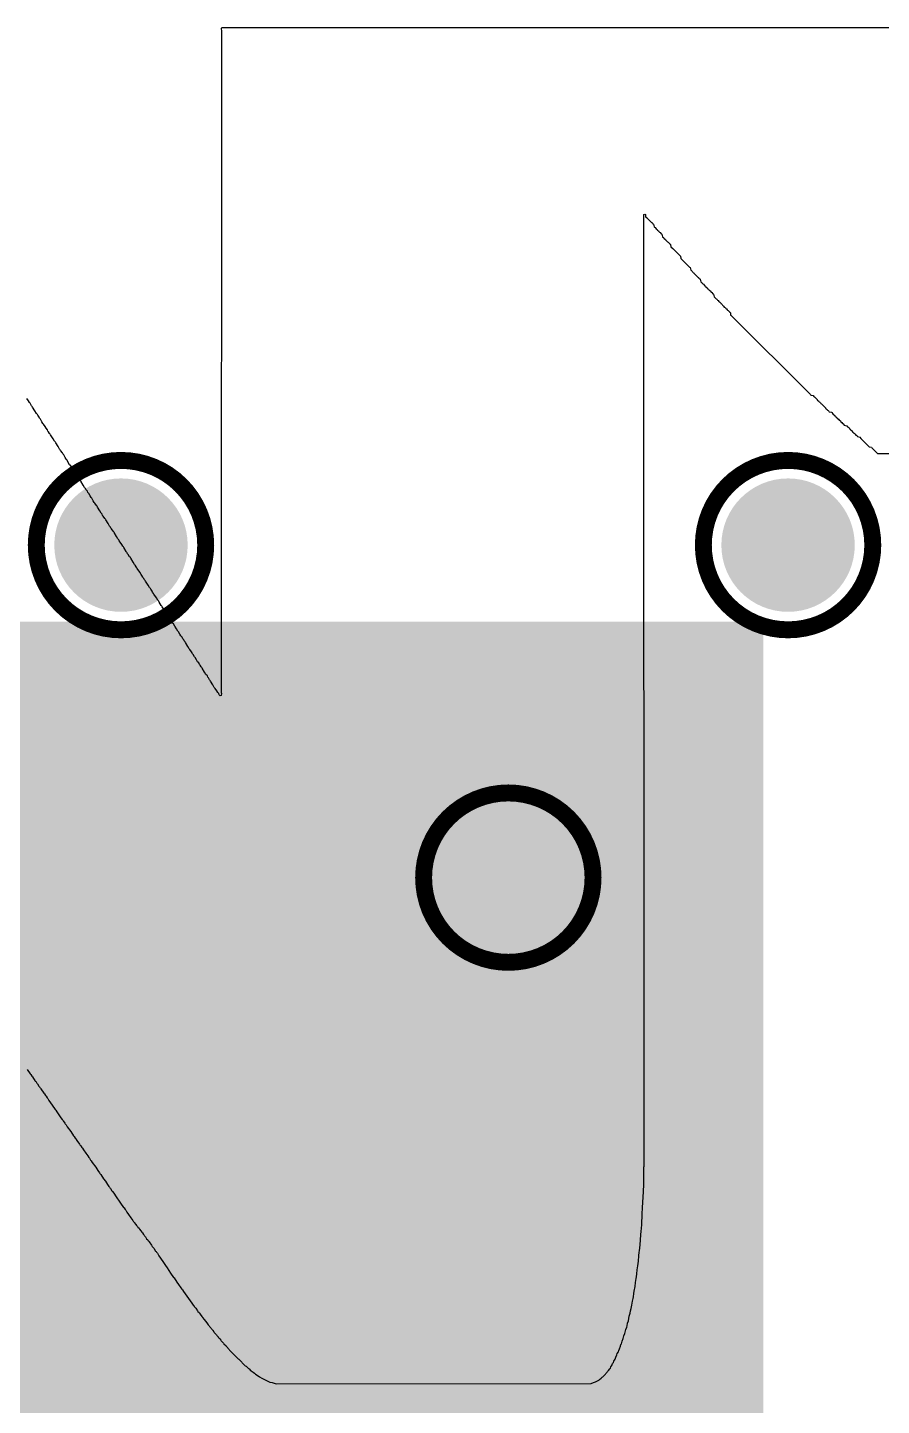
# Model space of a CAD drawing. Header units: inches. Extents: x -10 to 344, y -7 to 75.
# Drawn here: x 8.958 to 11.518, y 8.825 to 12.957 of the extents above; entities that cross this region are included whole.
import ezdxf

# ---------------------------------------------------------------- set-up
doc = ezdxf.new("R2010")
doc.units = ezdxf.units.IN
for name, color, linetype in [('Bottom Layer', 5, 'Continuous'), ('Bottom Overlay', 54, 'Continuous'), ('Drill Drawing', 1, 'Continuous'), ('Mid Layer 1', 16, 'Continuous'), ('Mid Layer 2', 76, 'Continuous'), ('Top Layer', 1, 'Continuous'), ('Top Paste', 8, 'Continuous'), ('Top Solder', 216, 'Continuous'), ('Via Holes', 16, 'Continuous')]:
    doc.layers.add(name, color=color, linetype=linetype)

# ---------------------------------------------------------------- blocks, each defined once
blk = doc.blocks.new('DSGP_1575_18_4_A_02_117')
at = {"layer": 'Top Layer'}
blk.add_hatch(color=1, dxfattribs=at).paths.add_polyline_path([(-6.8, 1.75), (-6.8, -1.75), (-10.3, -1.75), (-10.3, 1.75)])
at = {"layer": 'Top Paste'}
blk.add_hatch(color=8, dxfattribs=at).paths.add_polyline_path([(-7.4, 1.15), (-7.4, -1.15), (-9.7, -1.15), (-9.7, 1.15)])
at = {"layer": 'Top Solder'}
blk.add_hatch(color=216, dxfattribs=at).paths.add_polyline_path([(-6.7, 1.85), (-6.7, -1.85), (-10.4, -1.85), (-10.4, 1.85)])

msp = doc.modelspace()

# ---------------------------------------------------------------- hatches: boundary and pattern name
at = {"layer": 'Bottom Layer'}
h = msp.add_hatch(color=5, dxfattribs=at)
edge = h.paths.add_edge_path()
edge.add_arc((9.2381, 11.4051), 0.2, 0, 360)
h = msp.add_hatch(color=5, dxfattribs=at)
edge = h.paths.add_edge_path()
edge.add_arc((11.2381, 11.4051), 0.2, 0, 360)
h = msp.add_hatch(color=5, dxfattribs=at)
edge = h.paths.add_edge_path()
edge.add_arc((10.3994, 10.408), 0.2, 0, 360)
at = {"layer": 'Mid Layer 1'}
h = msp.add_hatch(color=16, dxfattribs=at)
edge = h.paths.add_edge_path()
edge.add_arc((9.2381, 11.4051), 0.2, 0, 360)
h = msp.add_hatch(color=16, dxfattribs=at)
edge = h.paths.add_edge_path()
edge.add_arc((11.2381, 11.4051), 0.2, 0, 360)
h = msp.add_hatch(color=16, dxfattribs=at)
edge = h.paths.add_edge_path()
edge.add_arc((10.3994, 10.408), 0.2, 0, 360)
at = {"layer": 'Mid Layer 2'}
h = msp.add_hatch(color=76, dxfattribs=at)
edge = h.paths.add_edge_path()
edge.add_arc((9.2381, 11.4051), 0.2, 0, 360)
h = msp.add_hatch(color=76, dxfattribs=at)
edge = h.paths.add_edge_path()
edge.add_arc((11.2381, 11.4051), 0.2, 0, 360)
h = msp.add_hatch(color=76, dxfattribs=at)
edge = h.paths.add_edge_path()
edge.add_arc((10.3994, 10.408), 0.2, 0, 360)
at = {"layer": 'Top Layer'}
h = msp.add_hatch(color=1, dxfattribs=at)
edge = h.paths.add_edge_path()
edge.add_arc((9.2381, 11.4051), 0.2, 0, 360)
h = msp.add_hatch(color=1, dxfattribs=at)
edge = h.paths.add_edge_path()
edge.add_arc((11.2381, 11.4051), 0.2, 0, 360)
h = msp.add_hatch(color=1, dxfattribs=at)
edge = h.paths.add_edge_path()
edge.add_arc((10.3994, 10.408), 0.2, 0, 360)
at = {"layer": 'Via Holes'}
h = msp.add_hatch(color=7, dxfattribs=at)
edge = h.paths.add_edge_path()
edge.add_arc((9.2381, 11.4051), 0.1, 0, 360)
h = msp.add_hatch(color=7, dxfattribs=at)
edge = h.paths.add_edge_path()
edge.add_arc((11.2381, 11.4051), 0.1, 0, 360)
h = msp.add_hatch(color=7, dxfattribs=at)
edge = h.paths.add_edge_path()
edge.add_arc((10.3994, 10.408), 0.1, 0, 360)

# ---------------------------------------------------------------- linework, layer by layer
at = {"layer": 'Bottom Overlay'}
for p, q in [((9.5402, 12.9561), (9.5386, 12.9545)), ((9.5386, 12.9545), (9.5391, 12.9467)), ((9.5391, 12.9467), (9.5386, 10.9631)), ((13.8038, 12.9571), (9.5402, 12.9561)), ((10.8058, 12.3966), (10.8089, 12.3976)), ((10.8063, 9.5425), (10.8058, 12.3966)), ((10.8089, 12.3976), (10.8104, 12.3961)), ((10.8104, 12.3961), (10.811, 12.3893)), ((10.811, 12.3893), (10.8156, 12.3867)), ((10.8156, 12.3867), (10.8167, 12.3846)), ((10.8167, 12.3846), (10.8234, 12.3779)), ((10.8234, 12.3779), (10.825, 12.3773)), ((10.825, 12.3773), (10.826, 12.3753)), ((10.826, 12.3753), (10.8286, 12.3727)), ((10.8286, 12.3727), (10.8302, 12.3721)), ((10.8302, 12.3721), (10.8312, 12.3701)), ((10.8312, 12.3701), (10.8328, 12.3685)), ((10.8328, 12.3685), (10.8349, 12.3675)), ((10.8349, 12.3675), (10.8364, 12.3597)), ((10.8364, 12.3597), (10.838, 12.3581)), ((10.838, 12.3581), (10.8401, 12.3571)), ((10.8401, 12.3571), (10.8427, 12.3534)), ((10.8427, 12.3534), (10.8458, 12.3513)), ((10.8458, 12.3513), (10.8468, 12.3493)), ((10.8468, 12.3493), (10.85, 12.3472)), ((10.85, 12.3472), (10.851, 12.3451)), ((10.851, 12.3451), (10.8526, 12.3435)), ((10.8526, 12.3435), (10.8546, 12.3425)), ((10.8546, 12.3425), (10.8578, 12.3383)), ((10.8578, 12.3383), (10.8598, 12.3373)), ((10.8598, 12.3373), (10.8614, 12.3295)), ((10.8614, 12.3295), (10.8656, 12.3264)), ((10.8656, 12.3264), (10.8666, 12.3243)), ((10.8666, 12.3243), (10.8708, 12.3212)), ((10.8708, 12.3212), (10.8718, 12.3191)), ((10.8718, 12.3191), (10.876, 12.316)), ((10.876, 12.316), (10.8765, 12.3144)), ((10.8765, 12.3144), (10.8786, 12.3134)), ((10.8786, 12.3134), (10.8812, 12.3108)), ((10.8812, 12.3108), (10.8817, 12.3092)), ((10.8817, 12.3092), (10.8838, 12.3082)), ((10.8838, 12.3082), (10.8853, 12.3066)), ((10.8853, 12.3066), (10.8864, 12.2993)), ((10.8864, 12.2993), (10.8926, 12.2941)), ((10.8926, 12.2941), (10.9155, 12.2713)), ((10.9155, 12.2713), (10.9165, 12.265)), ((10.9165, 12.265), (10.943, 12.2385)), ((10.943, 12.2385), (10.9446, 12.238)), ((10.9446, 12.238), (10.9467, 12.2297)), ((10.9467, 12.2297), (10.9482, 12.2281)), ((10.9482, 12.2281), (10.9498, 12.2276)), ((10.9498, 12.2276), (10.9508, 12.2255)), ((10.9508, 12.2255), (10.9534, 12.2229)), ((10.9534, 12.2229), (10.955, 12.2224)), ((10.955, 12.2224), (10.956, 12.2203)), ((10.956, 12.2203), (10.968, 12.2084)), ((10.968, 12.2084), (10.9695, 12.2078)), ((10.9695, 12.2078), (10.9706, 12.2058)), ((10.9706, 12.2058), (10.9732, 12.2032)), ((10.9732, 12.2032), (10.9747, 12.2026)), ((10.9747, 12.2026), (10.9768, 12.1943)), ((10.9768, 12.1943), (10.98, 12.1922)), ((10.98, 12.1922), (10.981, 12.1902)), ((10.981, 12.1902), (10.9826, 12.1886)), ((10.9826, 12.1886), (10.9846, 12.1876)), ((10.9846, 12.1876), (10.9872, 12.1839)), ((10.9872, 12.1839), (10.9903, 12.1818)), ((10.9903, 12.1818), (10.9914, 12.1798)), ((10.9914, 12.1798), (10.9955, 12.1766)), ((10.9955, 12.1766), (10.9966, 12.1746)), ((10.9966, 12.1746), (10.9997, 12.1725)), ((10.9997, 12.1725), (11.0007, 12.1704)), ((11.0007, 12.1704), (11.0023, 12.1688)), ((11.0023, 12.1688), (11.0044, 12.1678)), ((11.0044, 12.1678), (11.0075, 12.1636)), ((11.0075, 12.1636), (11.0096, 12.1626)), ((11.0096, 12.1626), (11.0127, 12.1584)), ((11.0127, 12.1584), (11.0148, 12.1574)), ((11.0148, 12.1574), (11.0163, 12.1496)), ((11.0163, 12.1496), (11.02, 12.147)), ((11.02, 12.147), (11.0221, 12.1439)), ((11.0221, 12.1439), (11.0241, 12.1428)), ((11.0241, 12.1428), (11.0257, 12.1413)), ((11.0257, 12.1413), (11.0262, 12.1397)), ((11.0262, 12.1397), (11.0283, 12.1387)), ((11.0283, 12.1387), (11.0309, 12.1361)), ((11.0309, 12.1361), (11.0314, 12.1345)), ((11.0314, 12.1345), (11.0335, 12.1335)), ((11.0335, 12.1335), (11.0361, 12.1309)), ((11.0361, 12.1309), (11.0366, 12.1293)), ((11.0366, 12.1293), (11.0387, 12.1283)), ((11.0387, 12.1283), (11.0403, 12.1267)), ((11.0403, 12.1267), (11.0413, 12.1246)), ((11.0413, 12.1246), (11.0449, 12.122)), ((11.0449, 12.122), (11.047, 12.1189)), ((11.047, 12.1189), (11.0491, 12.1179)), ((11.0491, 12.1179), (11.0507, 12.1163)), ((11.0507, 12.1163), (11.0512, 12.1148)), ((11.0512, 12.1148), (11.0533, 12.1137)), ((11.0533, 12.1137), (11.0559, 12.1111)), ((11.0559, 12.1111), (11.0564, 12.1096)), ((11.0564, 12.1096), (11.0585, 12.1085)), ((11.0585, 12.1085), (11.0611, 12.1059)), ((11.0611, 12.1059), (11.0616, 12.1044)), ((11.0616, 12.1044), (11.0637, 12.1033)), ((11.0637, 12.1033), (11.0652, 12.1018)), ((11.0652, 12.1018), (11.0657, 12.095)), ((11.0657, 12.095), (11.0678, 12.094)), ((11.0678, 12.094), (11.3054, 11.8563)), ((8.9604, 11.8376), (8.9563, 11.8449)), ((8.9635, 11.8324), (8.9604, 11.8376)), ((8.9656, 11.8303), (8.9635, 11.8324)), ((8.9698, 11.8231), (8.9656, 11.8303)), ((8.9719, 11.821), (8.9698, 11.8231)), ((8.9729, 11.8189), (8.9719, 11.821)), ((8.9802, 11.8075), (8.9729, 11.8189)), ((11.3054, 11.8563), (11.306, 11.8548)), ((11.306, 11.8548), (11.3132, 11.8537)), ((11.3132, 11.8537), (11.3158, 11.8511)), ((11.3158, 11.8511), (11.3164, 11.8496)), ((11.3164, 11.8496), (11.3184, 11.8485)), ((11.3184, 11.8485), (11.3252, 11.8418)), ((11.3252, 11.8418), (11.3257, 11.8402)), ((11.3257, 11.8402), (11.3278, 11.8392)), ((11.3278, 11.8392), (11.3304, 11.8366)), ((11.3304, 11.8366), (11.3309, 11.835)), ((11.3309, 11.835), (11.333, 11.834)), ((11.333, 11.834), (11.3356, 11.8314)), ((11.3356, 11.8314), (11.3361, 11.8298)), ((11.3361, 11.8298), (11.3382, 11.8288)), ((11.3382, 11.8288), (11.3502, 11.8168)), ((8.9843, 11.8002), (8.9802, 11.8075)), ((8.9875, 11.7971), (8.9843, 11.8002)), ((8.9885, 11.795), (8.9875, 11.7971)), ((8.9927, 11.7887), (8.9885, 11.795)), ((8.9937, 11.7856), (8.9927, 11.7887)), ((8.9968, 11.7825), (8.9937, 11.7856)), ((9.001, 11.7752), (8.9968, 11.7825)), ((11.3502, 11.8168), (11.3507, 11.8153)), ((11.3507, 11.8153), (11.3528, 11.8142)), ((11.3528, 11.8142), (11.3554, 11.8116)), ((11.3554, 11.8116), (11.3559, 11.8101)), ((11.3559, 11.8101), (11.358, 11.809)), ((11.358, 11.809), (11.3606, 11.8064)), ((11.3606, 11.8064), (11.3611, 11.8049)), ((11.3611, 11.8049), (11.3684, 11.8038)), ((11.3684, 11.8038), (11.3699, 11.8023)), ((11.3699, 11.8023), (11.371, 11.8002)), ((11.371, 11.8002), (11.3751, 11.7971)), ((11.3751, 11.7971), (11.3762, 11.795)), ((11.3762, 11.795), (11.3803, 11.7919)), ((11.3803, 11.7919), (11.3814, 11.7898)), ((11.3814, 11.7898), (11.3845, 11.7877)), ((11.3845, 11.7877), (11.3855, 11.7856)), ((11.3855, 11.7856), (11.3892, 11.783)), ((11.3892, 11.783), (11.3912, 11.7799)), ((11.3912, 11.7799), (11.3933, 11.7789)), ((11.3933, 11.7789), (11.3949, 11.7773)), ((11.3949, 11.7773), (11.3959, 11.7752)), ((9.0041, 11.77), (9.001, 11.7752)), ((9.0062, 11.7679), (9.0041, 11.77)), ((9.0103, 11.7607), (9.0062, 11.7679)), ((9.0135, 11.7555), (9.0103, 11.7607)), ((9.0176, 11.7513), (9.0135, 11.7555)), ((9.0187, 11.7471), (9.0176, 11.7513)), ((9.0207, 11.7451), (9.0187, 11.7471)), ((9.0239, 11.7399), (9.0207, 11.7451)), ((9.0259, 11.7378), (9.0239, 11.7399)), ((9.027, 11.7357), (9.0259, 11.7378)), ((9.0343, 11.7243), (9.027, 11.7357)), ((11.3959, 11.7752), (11.3996, 11.7726)), ((11.3996, 11.7726), (11.4016, 11.7695)), ((11.4016, 11.7695), (11.4037, 11.7685)), ((11.4037, 11.7685), (11.4063, 11.7648)), ((11.4063, 11.7648), (11.4141, 11.7633)), ((11.4141, 11.7633), (11.4167, 11.7596)), ((11.4167, 11.7596), (11.4198, 11.7575)), ((11.4198, 11.7575), (11.4209, 11.7555)), ((11.4209, 11.7555), (11.4224, 11.7539)), ((11.4224, 11.7539), (11.424, 11.7534)), ((11.424, 11.7534), (11.425, 11.7513)), ((11.425, 11.7513), (11.4266, 11.7498)), ((11.4266, 11.7498), (11.4287, 11.7487)), ((11.4287, 11.7487), (11.4313, 11.7451)), ((11.4313, 11.7451), (11.4344, 11.743)), ((11.4344, 11.743), (11.4354, 11.7409)), ((11.4354, 11.7409), (11.437, 11.7394)), ((11.437, 11.7394), (11.4391, 11.7383)), ((11.4391, 11.7383), (11.4417, 11.7347)), ((11.4417, 11.7347), (11.4448, 11.7326)), ((9.0384, 11.717), (9.0343, 11.7243)), ((9.0415, 11.7139), (9.0384, 11.717)), ((9.0426, 11.7118), (9.0415, 11.7139)), ((9.0499, 11.7004), (9.0426, 11.7118)), ((9.054, 11.6931), (9.0499, 11.7004)), ((9.0561, 11.691), (9.054, 11.6931)), ((11.4448, 11.7326), (11.4458, 11.7305)), ((11.4458, 11.7305), (11.4536, 11.729)), ((11.4536, 11.729), (11.4562, 11.7253)), ((11.4562, 11.7253), (11.4817, 11.6998)), ((11.4817, 11.6998), (11.4885, 11.6993)), ((11.4885, 11.6993), (11.4895, 11.6972)), ((11.4895, 11.6972), (11.5067, 11.6801)), ((9.0571, 11.6889), (9.0561, 11.691)), ((9.0623, 11.6816), (9.0571, 11.6889)), ((9.0634, 11.6785), (9.0623, 11.6816)), ((9.0665, 11.6754), (9.0634, 11.6785)), ((9.0707, 11.6681), (9.0665, 11.6754)), ((9.0738, 11.6629), (9.0707, 11.6681)), ((9.0759, 11.6608), (9.0738, 11.6629)), ((9.0842, 11.6463), (9.0759, 11.6608)), ((11.5067, 11.6801), (15.0819, 11.6811)), ((9.0873, 11.6432), (9.0842, 11.6463)), ((9.0883, 11.64), (9.0873, 11.6432)), ((9.0915, 11.6369), (9.0883, 11.64)), ((9.0956, 11.6296), (9.0915, 11.6369)), ((9.0987, 11.6244), (9.0956, 11.6296)), ((9.1008, 11.6224), (9.0987, 11.6244)), ((9.1019, 11.6203), (9.1008, 11.6224)), ((9.1091, 11.6088), (9.1019, 11.6203)), ((9.1102, 11.6068), (9.1091, 11.6088)), ((9.1123, 11.6047), (9.1102, 11.6068)), ((9.1133, 11.6016), (9.1123, 11.6047)), ((9.1164, 11.5984), (9.1133, 11.6016)), ((9.1175, 11.5964), (9.1164, 11.5984)), ((9.1247, 11.5849), (9.1175, 11.5964)), ((9.1289, 11.5776), (9.1247, 11.5849)), ((9.132, 11.5745), (9.1289, 11.5776)), ((9.1331, 11.5714), (9.132, 11.5745)), ((9.1372, 11.5672), (9.1331, 11.5714)), ((9.1383, 11.5631), (9.1372, 11.5672)), ((9.1414, 11.56), (9.1383, 11.5631)), ((9.1455, 11.5527), (9.1414, 11.56)), ((9.1487, 11.5475), (9.1455, 11.5527)), ((9.1507, 11.5454), (9.1487, 11.5475)), ((9.1549, 11.5381), (9.1507, 11.5454)), ((9.158, 11.5329), (9.1549, 11.5381)), ((9.1601, 11.5308), (9.158, 11.5329)), ((9.1643, 11.5236), (9.1601, 11.5308)), ((9.1663, 11.5215), (9.1643, 11.5236)), ((9.1674, 11.5194), (9.1663, 11.5215)), ((9.1747, 11.508), (9.1674, 11.5194)), ((9.1788, 11.5007), (9.1747, 11.508)), ((9.1819, 11.4976), (9.1788, 11.5007)), ((9.183, 11.4944), (9.1819, 11.4976)), ((9.1851, 11.4924), (9.183, 11.4944)), ((9.1892, 11.4851), (9.1851, 11.4924)), ((9.1913, 11.483), (9.1892, 11.4851)), ((9.1923, 11.4809), (9.1913, 11.483)), ((9.1996, 11.4695), (9.1923, 11.4809)), ((9.2038, 11.4622), (9.1996, 11.4695)), ((9.2069, 11.4591), (9.2038, 11.4622)), ((9.2079, 11.456), (9.2069, 11.4591)), ((9.21, 11.4539), (9.2079, 11.456)), ((9.2142, 11.4466), (9.21, 11.4539)), ((9.2162, 11.4445), (9.2142, 11.4466)), ((9.2173, 11.4425), (9.2162, 11.4445)), ((9.2246, 11.431), (9.2173, 11.4425)), ((9.2287, 11.4237), (9.2246, 11.431)), ((9.2318, 11.4206), (9.2287, 11.4237)), ((9.2329, 11.4175), (9.2318, 11.4206)), ((9.236, 11.4144), (9.2329, 11.4175)), ((9.2402, 11.4071), (9.236, 11.4144)), ((9.2433, 11.4019), (9.2402, 11.4071)), ((9.2454, 11.3998), (9.2433, 11.4019)), ((9.2464, 11.3977), (9.2454, 11.3998)), ((9.2537, 11.3863), (9.2464, 11.3977)), ((9.2547, 11.3842), (9.2537, 11.3863)), ((9.2568, 11.3821), (9.2547, 11.3842)), ((9.2578, 11.379), (9.2568, 11.3821)), ((9.2599, 11.3769), (9.2578, 11.379)), ((9.2641, 11.3697), (9.2599, 11.3769)), ((9.2662, 11.3676), (9.2641, 11.3697)), ((9.2672, 11.3655), (9.2662, 11.3676)), ((9.2745, 11.3541), (9.2672, 11.3655)), ((9.2786, 11.3468), (9.2745, 11.3541)), ((9.2807, 11.3447), (9.2786, 11.3468)), ((9.2838, 11.3395), (9.2807, 11.3447)), ((9.2859, 11.3374), (9.2838, 11.3395)), ((9.287, 11.3353), (9.2859, 11.3374)), ((9.2942, 11.3239), (9.287, 11.3353)), ((9.2984, 11.3166), (9.2942, 11.3239)), ((9.3005, 11.3145), (9.2984, 11.3166)), ((9.3036, 11.3093), (9.3005, 11.3145)), ((9.3046, 11.3073), (9.3036, 11.3093)), ((9.3067, 11.3052), (9.3046, 11.3073)), ((9.3078, 11.3021), (9.3067, 11.3052)), ((9.3109, 11.2989), (9.3078, 11.3021)), ((9.3119, 11.2969), (9.3109, 11.2989)), ((9.3192, 11.2854), (9.3119, 11.2969)), ((9.3234, 11.2781), (9.3192, 11.2854)), ((9.3265, 11.275), (9.3234, 11.2781)), ((9.3275, 11.2729), (9.3265, 11.275)), ((9.3317, 11.2667), (9.3275, 11.2729)), ((9.3327, 11.2636), (9.3317, 11.2667)), ((9.3358, 11.2605), (9.3327, 11.2636)), ((9.3369, 11.2584), (9.3358, 11.2605)), ((9.3442, 11.2469), (9.3369, 11.2584)), ((9.3483, 11.2397), (9.3442, 11.2469)), ((9.3514, 11.2366), (9.3483, 11.2397)), ((9.3525, 11.2345), (9.3514, 11.2366)), ((9.3587, 11.2241), (9.3525, 11.2345)), ((9.3608, 11.222), (9.3587, 11.2241)), ((9.3618, 11.2199), (9.3608, 11.222)), ((9.3691, 11.2085), (9.3618, 11.2199)), ((9.3733, 11.2012), (9.3691, 11.2085)), ((9.3764, 11.1981), (9.3733, 11.2012)), ((9.3774, 11.196), (9.3764, 11.1981)), ((9.3837, 11.1856), (9.3774, 11.196)), ((9.3858, 11.1835), (9.3837, 11.1856)), ((9.3899, 11.1762), (9.3858, 11.1835)), ((9.393, 11.171), (9.3899, 11.1762)), ((9.3951, 11.169), (9.393, 11.171)), ((9.3993, 11.1617), (9.3951, 11.169)), ((9.4045, 11.1544), (9.3993, 11.1617)), ((9.4086, 11.1471), (9.4045, 11.1544)), ((9.4107, 11.145), (9.4086, 11.1471)), ((9.4149, 11.1378), (9.4107, 11.145)), ((9.418, 11.1326), (9.4149, 11.1378)), ((9.4211, 11.1294), (9.418, 11.1326)), ((9.4232, 11.1242), (9.4211, 11.1294)), ((9.4263, 11.1211), (9.4232, 11.1242)), ((9.4274, 11.118), (9.4263, 11.1211)), ((9.4305, 11.1149), (9.4274, 11.118)), ((9.4315, 11.1128), (9.4305, 11.1149)), ((9.4388, 11.1014), (9.4315, 11.1128)), ((9.443, 11.0941), (9.4388, 11.1014)), ((9.445, 11.092), (9.443, 11.0941)), ((9.4492, 11.0847), (9.445, 11.092)), ((9.4513, 11.0826), (9.4492, 11.0847)), ((9.4523, 11.0795), (9.4513, 11.0826)), ((9.4544, 11.0774), (9.4523, 11.0795)), ((9.4586, 11.0702), (9.4544, 11.0774)), ((9.4606, 11.0681), (9.4586, 11.0702)), ((9.4648, 11.0608), (9.4606, 11.0681)), ((9.4679, 11.0556), (9.4648, 11.0608)), ((9.471, 11.0525), (9.4679, 11.0556)), ((9.4731, 11.0473), (9.471, 11.0525)), ((9.4752, 11.0452), (9.4731, 11.0473)), ((9.4783, 11.04), (9.4752, 11.0452)), ((9.4804, 11.0379), (9.4783, 11.04)), ((9.4814, 11.0358), (9.4804, 11.0379)), ((9.4887, 11.0244), (9.4814, 11.0358)), ((9.4929, 11.0171), (9.4887, 11.0244)), ((9.497, 11.013), (9.4929, 11.0171)), ((9.4981, 11.0088), (9.497, 11.013)), ((9.5001, 11.0067), (9.4981, 11.0088)), ((9.5033, 11.0015), (9.5001, 11.0067)), ((9.5053, 10.9994), (9.5033, 11.0015)), ((9.5064, 10.9974), (9.5053, 10.9994)), ((9.5137, 10.9859), (9.5064, 10.9974)), ((9.5178, 10.9786), (9.5137, 10.9859)), ((9.5209, 10.9755), (9.5178, 10.9786)), ((9.5251, 10.9683), (9.5209, 10.9755)), ((9.5282, 10.9631), (9.5251, 10.9683)), ((9.5313, 10.9599), (9.5282, 10.9631)), ((9.5324, 10.9558), (9.5313, 10.9599)), ((9.535, 10.9532), (9.5324, 10.9558)), ((9.5386, 10.9537), (9.535, 10.9532)), ((9.5386, 10.9631), (9.5397, 10.9599)), ((9.5397, 10.9599), (9.5386, 10.9537)), ((8.9573, 9.8327), (8.9661, 9.8197)), ((8.9661, 9.8197), (8.9677, 9.8181)), ((8.9677, 9.8181), (8.9708, 9.8129)), ((8.9708, 9.8129), (8.9729, 9.8108)), ((8.9729, 9.8108), (8.976, 9.8056)), ((8.976, 9.8056), (8.9802, 9.7994)), ((8.9802, 9.7994), (8.9807, 9.7978)), ((8.9807, 9.7978), (8.9823, 9.7973)), ((8.9823, 9.7973), (8.9854, 9.7921)), ((8.9854, 9.7921), (8.9875, 9.79)), ((8.9875, 9.79), (8.9916, 9.7827)), ((8.9916, 9.7827), (8.9937, 9.7807)), ((8.9937, 9.7807), (8.9947, 9.7786)), ((8.9947, 9.7786), (8.9968, 9.7765)), ((8.9968, 9.7765), (8.9979, 9.7744)), ((8.9979, 9.7744), (9.0067, 9.7614)), ((9.0067, 9.7614), (9.0083, 9.7599)), ((9.0083, 9.7599), (9.0114, 9.7547)), ((9.0114, 9.7547), (9.0135, 9.7526)), ((9.0135, 9.7526), (9.0166, 9.7474)), ((9.0166, 9.7474), (9.0187, 9.7453)), ((9.0187, 9.7453), (9.0218, 9.7401)), ((9.0218, 9.7401), (9.0322, 9.7256)), ((9.0322, 9.7256), (9.041, 9.7126)), ((9.041, 9.7126), (9.0426, 9.711)), ((9.0426, 9.711), (9.0457, 9.7058)), ((9.0457, 9.7058), (9.0582, 9.6881)), ((9.0582, 9.6881), (9.0613, 9.6829)), ((9.0613, 9.6829), (9.0634, 9.6808)), ((9.0634, 9.6808), (9.0644, 9.6788)), ((9.0644, 9.6788), (9.0696, 9.6715)), ((9.0696, 9.6715), (9.0707, 9.6694)), ((9.0707, 9.6694), (9.0738, 9.6663)), ((9.0738, 9.6663), (9.0769, 9.6611)), ((9.0769, 9.6611), (9.0873, 9.6465)), ((9.0873, 9.6465), (9.0961, 9.6335)), ((9.0961, 9.6335), (9.0977, 9.632)), ((9.0977, 9.632), (9.1008, 9.6268)), ((9.1008, 9.6268), (9.1029, 9.6247)), ((9.1029, 9.6247), (9.106, 9.6195)), ((9.106, 9.6195), (9.1133, 9.6091)), ((9.1133, 9.6091), (9.1143, 9.607)), ((9.1143, 9.607), (9.1175, 9.6039)), ((9.1175, 9.6039), (9.1206, 9.5987)), ((9.1206, 9.5987), (9.1227, 9.5966)), ((9.1227, 9.5966), (9.1258, 9.5914)), ((9.1258, 9.5914), (9.1325, 9.5815)), ((9.1325, 9.5815), (9.1383, 9.5737)), ((9.1383, 9.5737), (9.1414, 9.5685)), ((9.1414, 9.5685), (9.1435, 9.5664)), ((9.1435, 9.5664), (9.1466, 9.5612)), ((9.1466, 9.5612), (9.1487, 9.5592)), ((9.1487, 9.5592), (9.1518, 9.554)), ((9.1518, 9.554), (9.1622, 9.5394)), ((9.1622, 9.5394), (9.1689, 9.5295)), ((9.1689, 9.5295), (9.1736, 9.5228)), ((9.1736, 9.5228), (9.1747, 9.5207)), ((9.1747, 9.5207), (9.1778, 9.5176)), ((9.1778, 9.5176), (9.1809, 9.5124)), ((9.1809, 9.5124), (9.183, 9.5103)), ((9.183, 9.5103), (9.1861, 9.5051)), ((9.1861, 9.5051), (9.1913, 9.4978)), ((10.8052, 9.5394), (10.8063, 9.5425)), ((10.8058, 9.5368), (10.8052, 9.5394)), ((10.8052, 9.4884), (10.8058, 9.5368)), ((9.1913, 9.4978), (9.1981, 9.4879)), ((9.1981, 9.4879), (9.2017, 9.4822)), ((9.2017, 9.4822), (9.2038, 9.4801)), ((9.2038, 9.4801), (9.2048, 9.4781)), ((9.2048, 9.4781), (9.2069, 9.476)), ((9.2069, 9.476), (9.211, 9.4687)), ((9.211, 9.4687), (9.2131, 9.4666)), ((9.2131, 9.4666), (9.2162, 9.4614)), ((10.8016, 9.4193), (10.8042, 9.4656)), ((10.8042, 9.4656), (10.8052, 9.4884)), ((9.2162, 9.4614), (9.2183, 9.4593)), ((9.2183, 9.4593), (9.2214, 9.4541)), ((9.2214, 9.4541), (9.237, 9.4323)), ((9.237, 9.4323), (9.2459, 9.4193)), ((9.2459, 9.4193), (9.2474, 9.4177)), ((9.2474, 9.4177), (9.2506, 9.4125)), ((9.2506, 9.4125), (9.2526, 9.4105)), ((9.2526, 9.4105), (9.2558, 9.4053)), ((9.2558, 9.4053), (9.261, 9.398)), ((9.261, 9.398), (9.2677, 9.3881)), ((9.2677, 9.3881), (9.2734, 9.3803)), ((9.2734, 9.3803), (9.2745, 9.3782)), ((10.7995, 9.3683), (10.8006, 9.3985)), ((10.8006, 9.3985), (10.8016, 9.4193)), ((9.2745, 9.3782), (9.2766, 9.3761)), ((9.2766, 9.3761), (9.2776, 9.3741)), ((9.2776, 9.3741), (9.2823, 9.3683)), ((9.2823, 9.3683), (9.2849, 9.3647)), ((9.2849, 9.3647), (9.288, 9.3616)), ((9.288, 9.3616), (9.289, 9.3595)), ((9.289, 9.3595), (9.2922, 9.3564)), ((9.2922, 9.3564), (9.2932, 9.3543)), ((9.2932, 9.3543), (9.2979, 9.3486)), ((9.2979, 9.3486), (9.3005, 9.3449)), ((9.3005, 9.3449), (9.3026, 9.3429)), ((9.3026, 9.3429), (9.3057, 9.3377)), ((10.7964, 9.3371), (10.7974, 9.3475)), ((10.7974, 9.3475), (10.7985, 9.3559)), ((10.7985, 9.3559), (10.7995, 9.3683)), ((9.3057, 9.3377), (9.3078, 9.3356)), ((9.3078, 9.3356), (9.3088, 9.3335)), ((9.3088, 9.3335), (9.3119, 9.3304)), ((9.3119, 9.3304), (9.315, 9.3252)), ((9.315, 9.3252), (9.3182, 9.3221)), ((9.3182, 9.3221), (9.3197, 9.3184)), ((9.3197, 9.3184), (9.3213, 9.3179)), ((9.3213, 9.3179), (9.3223, 9.3158)), ((9.3223, 9.3158), (9.3291, 9.3059)), ((9.3291, 9.3059), (9.3317, 9.3023)), ((9.3317, 9.3023), (9.3364, 9.2966)), ((10.7928, 9.2888), (10.7948, 9.3065)), ((10.7948, 9.3065), (10.7964, 9.3371)), ((9.3364, 9.2966), (9.3416, 9.2883)), ((9.3416, 9.2883), (9.3431, 9.2867)), ((9.3431, 9.2867), (9.3442, 9.2846)), ((9.3442, 9.2846), (9.3473, 9.2815)), ((9.3473, 9.2815), (9.3514, 9.2742)), ((9.3514, 9.2742), (9.3566, 9.2669)), ((9.3566, 9.2669), (9.3655, 9.2539)), ((10.7881, 9.2435), (10.7896, 9.2576)), ((10.7896, 9.2576), (10.7907, 9.2742)), ((10.7907, 9.2742), (10.7917, 9.2846)), ((10.7917, 9.2846), (10.7928, 9.2888)), ((9.3655, 9.2539), (9.3712, 9.2451)), ((9.3712, 9.2451), (9.3764, 9.2378)), ((9.3764, 9.2378), (9.3868, 9.2222)), ((9.3868, 9.2222), (9.3956, 9.2092)), ((10.7839, 9.2113), (10.785, 9.2196)), ((10.785, 9.2196), (10.786, 9.2321)), ((10.786, 9.2321), (10.7881, 9.2435)), ((9.3956, 9.2092), (9.3972, 9.2077)), ((9.3972, 9.2077), (9.4003, 9.2025)), ((9.4003, 9.2025), (9.4024, 9.2004)), ((9.4024, 9.2004), (9.4055, 9.1952)), ((9.4055, 9.1952), (9.4107, 9.1879)), ((9.4107, 9.1879), (9.4175, 9.178)), ((9.4175, 9.178), (9.4201, 9.1744)), ((9.4201, 9.1744), (9.4222, 9.1723)), ((10.7766, 9.1676), (10.7777, 9.1728)), ((10.7777, 9.1728), (10.7787, 9.177)), ((10.7787, 9.177), (10.7798, 9.1822)), ((10.7798, 9.1822), (10.7808, 9.1936)), ((10.7808, 9.1936), (10.7829, 9.2061)), ((10.7829, 9.2061), (10.7839, 9.2113)), ((9.4222, 9.1723), (9.4253, 9.1671)), ((9.4253, 9.1671), (9.4508, 9.1323)), ((9.4508, 9.1323), (9.4549, 9.126)), ((10.7699, 9.1255), (10.7714, 9.1375)), ((10.7714, 9.1375), (10.7735, 9.1458)), ((10.7735, 9.1458), (10.7746, 9.151)), ((10.7746, 9.151), (10.7756, 9.1614)), ((10.7756, 9.1614), (10.7766, 9.1676)), ((9.4549, 9.126), (9.4565, 9.1245)), ((9.4565, 9.1245), (9.4575, 9.1224)), ((9.4575, 9.1224), (9.4622, 9.1167)), ((9.4622, 9.1167), (9.4679, 9.1089)), ((9.4679, 9.1089), (9.4689, 9.1068)), ((9.4689, 9.1068), (9.4721, 9.1037)), ((9.4721, 9.1037), (9.4731, 9.1016)), ((9.4731, 9.1016), (9.4778, 9.0959)), ((9.4778, 9.0959), (9.4814, 9.0912)), ((9.4814, 9.0912), (9.4825, 9.0891)), ((10.7605, 9.086), (10.7621, 9.0928)), ((10.7621, 9.0928), (10.7647, 9.1016)), ((10.7647, 9.1016), (10.7657, 9.1089)), ((10.7657, 9.1089), (10.7673, 9.1156)), ((10.7673, 9.1156), (10.7688, 9.1214)), ((10.7688, 9.1214), (10.7699, 9.1255)), ((9.4825, 9.0891), (9.4871, 9.0834)), ((9.4871, 9.0834), (9.4955, 9.073)), ((9.4955, 9.073), (9.4996, 9.0668)), ((9.4996, 9.0668), (9.5022, 9.0642)), ((9.5022, 9.0642), (9.5033, 9.0621)), ((9.5033, 9.0621), (9.5074, 9.0579)), ((9.5074, 9.0579), (9.5085, 9.0558)), ((9.5085, 9.0558), (9.5126, 9.0517)), ((9.5126, 9.0517), (9.5137, 9.0496)), ((9.5137, 9.0496), (9.5168, 9.0465)), ((10.7501, 9.0454), (10.7517, 9.0532)), ((10.7517, 9.0532), (10.7543, 9.06)), ((10.7543, 9.06), (10.7553, 9.0642)), ((10.7553, 9.0642), (10.7569, 9.072)), ((10.7569, 9.072), (10.7595, 9.0787)), ((10.7595, 9.0787), (10.7605, 9.086)), ((9.5168, 9.0465), (9.5178, 9.0444)), ((9.5178, 9.0444), (9.5225, 9.0387)), ((9.5225, 9.0387), (9.5241, 9.0371)), ((9.5241, 9.0371), (9.5251, 9.035)), ((9.5251, 9.035), (9.5293, 9.0309)), ((9.5293, 9.0309), (9.5298, 9.0293)), ((9.5298, 9.0293), (9.5319, 9.0283)), ((9.5319, 9.0283), (9.5345, 9.0246)), ((9.5345, 9.0246), (9.5376, 9.0215)), ((9.5376, 9.0215), (9.5386, 9.0194)), ((9.5386, 9.0194), (9.5459, 9.0122)), ((9.5459, 9.0122), (9.5469, 9.0101)), ((9.5469, 9.0101), (9.5532, 9.0038)), ((10.7356, 9.0028), (10.7371, 9.0085)), ((10.7371, 9.0085), (10.7387, 9.0101)), ((10.7387, 9.0101), (10.7408, 9.0184)), ((10.7408, 9.0184), (10.7439, 9.0257)), ((10.7439, 9.0257), (10.746, 9.034)), ((10.746, 9.034), (10.7486, 9.0408)), ((10.7486, 9.0408), (10.7501, 9.0454)), ((9.5532, 9.0038), (9.5542, 9.0018)), ((9.5542, 9.0018), (9.5625, 8.9934)), ((9.5625, 8.9934), (9.5636, 8.9914)), ((9.5636, 8.9914), (9.5885, 8.9664)), ((9.5885, 8.9664), (9.5891, 8.9649)), ((10.72, 8.9643), (10.7215, 8.9701)), ((10.7215, 8.9701), (10.7252, 8.9768)), ((10.7252, 8.9768), (10.7262, 8.981)), ((10.7262, 8.981), (10.7293, 8.9862)), ((10.7293, 8.9862), (10.7304, 8.9903)), ((10.7304, 8.9903), (10.7324, 8.9955)), ((10.7324, 8.9955), (10.7356, 9.0028)), ((9.5891, 8.9649), (9.5911, 8.9638)), ((9.5911, 8.9638), (9.6109, 8.9441)), ((9.6109, 8.9441), (9.613, 8.943)), ((9.613, 8.943), (9.6203, 8.9357)), ((9.6203, 8.9357), (9.6223, 8.9347)), ((9.6223, 8.9347), (9.6265, 8.9305)), ((9.6265, 8.9305), (9.6286, 8.9295)), ((9.6286, 8.9295), (9.6343, 8.9248)), ((9.6343, 8.9248), (9.6379, 8.9222)), ((10.6919, 8.9207), (10.6961, 8.9248)), ((10.6961, 8.9248), (10.6971, 8.9269)), ((10.6971, 8.9269), (10.7002, 8.93)), ((10.7002, 8.93), (10.7033, 8.9352)), ((10.7033, 8.9352), (10.7054, 8.9373)), ((10.7054, 8.9373), (10.7065, 8.9415)), ((10.7065, 8.9415), (10.7096, 8.9446)), ((10.7096, 8.9446), (10.7122, 8.9513)), ((10.7122, 8.9513), (10.7148, 8.9539)), ((10.7148, 8.9539), (10.7158, 8.9581)), ((10.7158, 8.9581), (10.72, 8.9643)), ((9.6379, 8.9222), (9.6411, 8.9191)), ((9.6411, 8.9191), (9.6463, 8.916)), ((9.6463, 8.916), (9.6535, 8.9108)), ((9.6535, 8.9108), (9.6608, 8.9066)), ((9.6608, 8.9066), (9.6847, 8.8952)), ((9.6847, 8.8952), (9.6915, 8.8936)), ((9.6915, 8.8936), (9.7003, 8.891)), ((9.7003, 8.891), (9.7045, 8.89)), ((9.7045, 8.89), (10.6477, 8.891)), ((10.6477, 8.891), (10.655, 8.8941)), ((10.655, 8.8941), (10.6607, 8.8957)), ((10.6607, 8.8957), (10.6685, 8.9004)), ((10.6685, 8.9004), (10.6706, 8.9014)), ((10.6706, 8.9014), (10.6727, 8.9035)), ((10.6727, 8.9035), (10.6779, 8.9066)), ((10.6779, 8.9066), (10.681, 8.9097)), ((10.681, 8.9097), (10.6831, 8.9108)), ((10.6831, 8.9108), (10.6908, 8.9186)), ((10.6908, 8.9186), (10.6919, 8.9207))]:
    msp.add_line(p, q, dxfattribs=at)
at = {"layer": 'Drill Drawing'}
for points in [[(9.4921, 11.4051, 0.0508, 0.0508, 1), (8.9841, 11.4051, 0.0508, 0.0508, 1)], [(11.4921, 11.4051, 0.0508, 0.0508, 1), (10.9841, 11.4051, 0.0508, 0.0508, 1)], [(8.9714, 11.4051, 0.0254, 0.0254, 1), (8.9968, 11.4051, 0.0254, 0.0254, 1)], [(9.4794, 11.4051, 0.0254, 0.0254, 1), (9.5048, 11.4051, 0.0254, 0.0254, 1)], [(10.9714, 11.4051, 0.0254, 0.0254, 1), (10.9968, 11.4051, 0.0254, 0.0254, 1)], [(11.4794, 11.4051, 0.0254, 0.0254, 1), (11.5048, 11.4051, 0.0254, 0.0254, 1)], [(10.6534, 10.408, 0.0508, 0.0508, 1), (10.1454, 10.408, 0.0508, 0.0508, 1)], [(10.1327, 10.408, 0.0254, 0.0254, 1), (10.1581, 10.408, 0.0254, 0.0254, 1)], [(10.6407, 10.408, 0.0254, 0.0254, 1), (10.6661, 10.408, 0.0254, 0.0254, 1)]]:
    msp.add_lwpolyline(points, format="xyseb", close=True, dxfattribs=at)

# ---------------------------------------------------------------- block references
msp.add_blockref('DSGP_1575_18_4_A_02_117', (17.8637, 9.3256))

doc.saveas('drawing.dxf')
